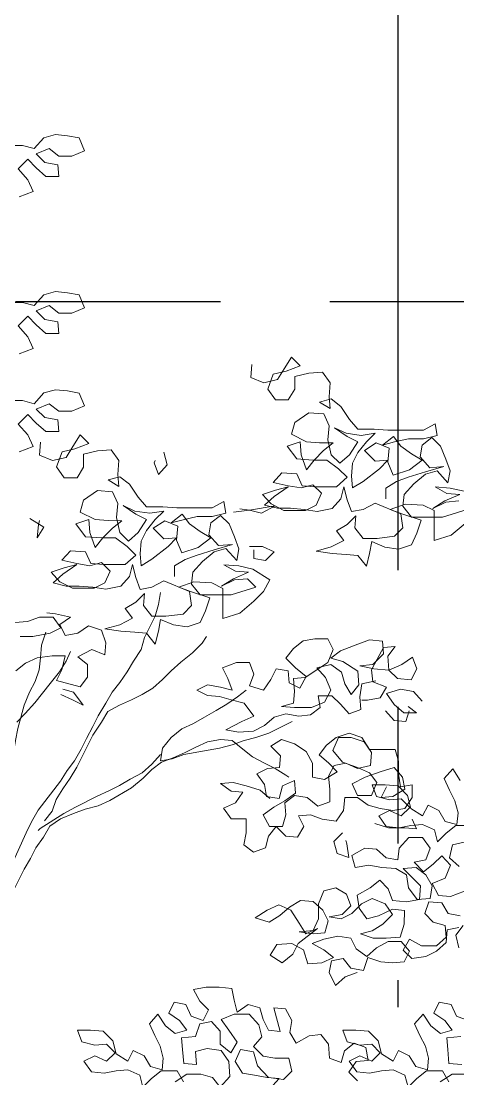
# Model space of a CAD drawing. Header units: metres. Extents: x -58 to 722, y -1100 to 345.
# Drawn here: x 241.284 to 241.683, y -498.816 to -497.849 of the extents above; entities that cross this region are included whole.
import ezdxf

# ---------------------------------------------------------------- set-up
doc = ezdxf.new("R2010")
doc.units = ezdxf.units.M
doc.header["$MEASUREMENT"] = 0
for name, pattern in [('CENTER2', [1.125, 0.75, -0.125, 0.125, -0.125]), ('CENTERX2', [4, 2.5, -0.5, 0.5, -0.5]), ('HIDDEN2', [0.1875, 0.125, -0.0625])]:
    doc.linetypes.add(name, pattern=pattern)
doc.layers.add('FSR_ARQ_006ARBOLES', color=74, linetype='Continuous', lineweight=0)
doc.layers.add('FSR_ARQ_007PROYECCIONES', color=200, linetype='HIDDEN2')
doc.layers.add('FSR_ARQ_016EJES', color=135, linetype='CENTER2')

# ---------------------------------------------------------------- blocks, each defined once
blk = doc.blocks.new('arboles fsr 01')
at = {"layer": 'FSR_ARQ_006ARBOLES'}
for points in [[(186.55124, -34.76511), (186.55983, -34.76512), (186.56769, -34.76728), (186.57414, -34.76013), (186.582, -34.75799), (186.58987, -34.75871), (186.59774, -34.76015), (186.60131, -34.76874), (186.59272, -34.7723), (186.58414, -34.7723), (186.57771, -34.76728), (186.56912, -34.77085), (186.57484, -34.77658), (186.58342, -34.77802), (186.58413, -34.78589), (186.57554, -34.78588), (186.56911, -34.78015), (186.56339, -34.77442), (186.55695, -34.78085), (186.56338, -34.78801), (186.56695, -34.79588), (186.55765, -34.79945)], [(186.55124, -34.8698), (186.55983, -34.8698), (186.56769, -34.87196), (186.57414, -34.86481), (186.582, -34.86267), (186.58987, -34.86339), (186.59774, -34.86483), (186.60131, -34.87342), (186.59272, -34.87699), (186.58414, -34.87698), (186.57771, -34.87197), (186.56912, -34.87553), (186.57484, -34.88126), (186.58342, -34.8827), (186.58413, -34.89057), (186.57554, -34.89056), (186.56911, -34.88483), (186.56339, -34.8791), (186.55695, -34.88554), (186.56338, -34.89269), (186.56695, -34.90056), (186.55765, -34.90413)], [(186.55124, -34.93522), (186.55983, -34.93523), (186.56769, -34.93738), (186.57414, -34.93024), (186.582, -34.9281), (186.58987, -34.92882), (186.59774, -34.93026), (186.60131, -34.93884), (186.59272, -34.94241), (186.58414, -34.9424), (186.57771, -34.93739), (186.56912, -34.94096), (186.57484, -34.94669), (186.58342, -34.94813), (186.58413, -34.95599), (186.57554, -34.95599), (186.56911, -34.95026), (186.56339, -34.94453), (186.55695, -34.95096), (186.56338, -34.95812), (186.56695, -34.96599), (186.55765, -34.96956)], [(186.71293, -34.91128), (186.71221, -34.91986), (186.72079, -34.92345), (186.73009, -34.92131), (186.73439, -34.91416), (186.7394, -34.9063), (186.74512, -34.91203), (186.73581, -34.91559), (186.72723, -34.91773), (186.72365, -34.92774), (186.72865, -34.9349), (186.73723, -34.93491), (186.74153, -34.92776), (186.74153, -34.91918), (186.75083, -34.91704), (186.76013, -34.91633), (186.76513, -34.92349), (186.76441, -34.93279), (186.76512, -34.94065), (186.75797, -34.93636), (186.76584, -34.93422), (186.77227, -34.93923), (186.77798, -34.94782), (186.7837, -34.95426), (186.79443, -34.95427), (186.80372, -34.95499), (186.82732, -34.95501), (186.8352, -34.95073), (186.83662, -34.9586), (186.82732, -34.96074), (186.81731, -34.96073), (186.80801, -34.96286), (186.80014, -34.965), (186.80729, -34.95929), (186.8123, -34.96573), (186.81944, -34.97074), (186.82659, -34.97504), (186.818, -34.98147), (186.80727, -34.98503), (186.8037, -34.97645), (186.80443, -34.96715), (186.79585, -34.96357), (186.78798, -34.96857), (186.79512, -34.97573), (186.8037, -34.97502), (186.79798, -34.98073), (186.78724, -34.98931), (186.78009, -34.99359), (186.77938, -34.98572), (186.7801, -34.97714), (186.78368, -34.96999), (186.78941, -34.96285), (186.79514, -34.95713), (186.78584, -34.95855), (186.77583, -34.95711), (186.76796, -34.95353), (186.77654, -34.95926), (186.78369, -34.96284), (186.77796, -34.97142), (186.77152, -34.97713), (186.7658, -34.97141), (186.76367, -34.96139), (186.76439, -34.9521), (186.76082, -34.94423), (186.75081, -34.9435), (186.74151, -34.94993), (186.73935, -34.95779), (186.74936, -34.96281), (186.75794, -34.96353), (186.76724, -34.96354), (186.7608, -34.96854), (186.75436, -34.97497), (186.74934, -34.98141), (186.74578, -34.97139), (186.74507, -34.96281), (186.73648, -34.96566), (186.74291, -34.97425), (186.75364, -34.97497), (186.76294, -34.97498), (186.7708, -34.98071), (186.77652, -34.98644), (186.76936, -34.99287), (186.75505, -34.99285), (186.74647, -34.99213), (186.7429, -34.98426), (186.73289, -34.98354), (186.72716, -34.98997), (186.73718, -34.99212), (186.74576, -34.99356), (186.75363, -34.99142), (186.75934, -34.99715), (186.75576, -35.00501), (186.7486, -35.00858), (186.7343, -35.00857), (186.72572, -35.00427), (186.72001, -34.99783), (186.72859, -34.99497), (186.73717, -34.99284), (186.72787, -34.99927), (186.72143, -35.00498), (186.73001, -35.00713), (186.73859, -35.00714), (186.74789, -35.00787), (186.75647, -35.0093), (186.76648, -35.00717), (186.77221, -35.00074), (186.77436, -34.99287), (186.7765, -35.00146), (186.77936, -35.00933), (186.78722, -35.0079), (186.7951, -35.00362), (186.81225, -35.01079), (186.81368, -35.02008), (186.80795, -35.0258), (186.7965, -35.02722), (186.78721, -35.02721), (186.78149, -35.02006), (186.78221, -35.01219), (186.77649, -35.01791), (186.76933, -35.02219), (186.77433, -35.02863), (186.76575, -35.03291), (186.75573, -35.03577), (186.76646, -35.03721), (186.77575, -35.03793), (186.78362, -35.03865), (186.78934, -35.04581), (186.79149, -35.03723), (186.79293, -35.02936), (186.80151, -35.03295), (186.8108, -35.03439), (186.81939, -35.03153), (186.82297, -35.02367), (186.82584, -35.01509), (186.81297, -35.01079), (186.8051, -35.00792), (186.81512, -35.00435), (186.82728, -35.00508), (186.83443, -35.00866), (186.83441, -35.02869), (186.84586, -35.02512), (186.85516, -35.01726)], [(186.85446, -34.99581), (186.84517, -34.99365), (186.83516, -34.99293), (186.84302, -34.99723), (186.8516, -34.99795), (186.84158, -35.00223), (186.83371, -35.00723), (186.8423, -35.00295), (186.85088, -35.00224)], [(186.8566, -35.00797), (186.84014, -35.01296), (186.8194, -35.01294), (186.81369, -35.00578), (186.81441, -34.99791), (186.82085, -34.99077), (186.82873, -34.98434), (186.8366, -34.9822), (186.84374, -34.99007), (186.84518, -34.98221), (186.84233, -34.97434), (186.83876, -34.96575), (186.83304, -34.96003), (186.8266, -34.96503), (186.82516, -34.97289), (186.83159, -34.98005), (186.84089, -34.97934), (186.82873, -34.98291), (186.81728, -34.98647), (186.80941, -34.98933), (186.80226, -34.99361), (186.80225, -35.00076)], [(186.57196, -34.96313), (186.57124, -34.97172), (186.57982, -34.9753), (186.58912, -34.97316), (186.59341, -34.96601), (186.59843, -34.95815), (186.60414, -34.96388), (186.59484, -34.96745), (186.58626, -34.96958), (186.58267, -34.97959), (186.58767, -34.98675), (186.59626, -34.98676), (186.60055, -34.97961), (186.60056, -34.97103), (186.60986, -34.96889), (186.61916, -34.96818), (186.62416, -34.97534), (186.62343, -34.98464), (186.62414, -34.9925), (186.61699, -34.98821), (186.62486, -34.98607), (186.6313, -34.99108), (186.63701, -34.99967), (186.64273, -35.00611), (186.65345, -35.00612), (186.66275, -35.00684), (186.68635, -35.00687), (186.69422, -35.00258), (186.69565, -35.01045), (186.68635, -35.01259), (186.67633, -35.01258), (186.66703, -35.01472), (186.65917, -35.01685), (186.66632, -35.01114), (186.67132, -35.01758), (186.67847, -35.02259), (186.68562, -35.02689), (186.67703, -35.03332), (186.6663, -35.03689), (186.66273, -35.0283), (186.66345, -35.019), (186.65488, -35.01542), (186.647, -35.02042), (186.65415, -35.02758), (186.66273, -35.02687), (186.65701, -35.03259), (186.64627, -35.04116), (186.63911, -35.04544), (186.63841, -35.03758), (186.63913, -35.02899), (186.64271, -35.02184), (186.64844, -35.0147), (186.65417, -35.00898), (186.64487, -35.0104), (186.63486, -35.00896), (186.62699, -35.00538), (186.63557, -35.01111), (186.64272, -35.01469), (186.63699, -35.02327), (186.63055, -35.02899), (186.62483, -35.02326), (186.62269, -35.01324), (186.62342, -35.00395), (186.61985, -34.99608), (186.60984, -34.99535), (186.60053, -35.00178), (186.59838, -35.00965), (186.60839, -35.01466), (186.61697, -35.01538), (186.62627, -35.01539), (186.61983, -35.02039), (186.61338, -35.02682), (186.60837, -35.03326), (186.6048, -35.02324), (186.6041, -35.01466), (186.59551, -35.01751), (186.60194, -35.0261), (186.61267, -35.02682), (186.62197, -35.02683), (186.62983, -35.03256), (186.63554, -35.03829), (186.62839, -35.04472), (186.61408, -35.0447), (186.6055, -35.04398), (186.60193, -35.03611), (186.59192, -35.03539), (186.58619, -35.04182), (186.5962, -35.04397), (186.60478, -35.04541), (186.61265, -35.04327), (186.61837, -35.049), (186.61479, -35.05686), (186.60763, -35.06043), (186.59333, -35.06042), (186.58475, -35.05612), (186.57903, -35.04968), (186.58762, -35.04683), (186.5962, -35.04469), (186.5869, -35.05112), (186.58046, -35.05683), (186.58904, -35.05899), (186.59762, -35.05899), (186.60692, -35.05972), (186.6155, -35.06116), (186.62551, -35.05902), (186.63124, -35.05259), (186.63339, -35.04472), (186.63553, -35.05331), (186.63838, -35.06118), (186.64625, -35.05975), (186.65412, -35.05547), (186.67128, -35.06264), (186.6727, -35.07194), (186.66698, -35.07765), (186.65553, -35.07907), (186.64623, -35.07906), (186.64052, -35.07191), (186.64124, -35.06404), (186.63552, -35.06976), (186.62836, -35.07404), (186.63336, -35.08048), (186.62477, -35.08477), (186.61476, -35.08762), (186.62548, -35.08906), (186.63478, -35.08978), (186.64265, -35.0905), (186.64836, -35.09766), (186.65052, -35.08908), (186.65195, -35.08121), (186.66053, -35.0848), (186.66983, -35.08624), (186.67841, -35.08338), (186.682, -35.07552), (186.68487, -35.06694), (186.672, -35.06264), (186.66413, -35.05977), (186.67415, -35.0562), (186.68631, -35.05693), (186.69345, -35.06051), (186.69344, -35.08054), (186.70488, -35.07697), (186.71419, -35.06911), (186.72063, -35.06268), (186.72493, -35.05482), (186.71349, -35.04766), (186.7042, -35.0455), (186.69418, -35.04478), (186.70205, -35.04908), (186.71063, -35.0498), (186.70061, -35.05408), (186.69274, -35.05908), (186.70133, -35.0548), (186.70991, -35.05409), (186.71563, -35.05982), (186.69917, -35.06481), (186.67843, -35.06479), (186.67272, -35.05763), (186.67344, -35.04977), (186.67988, -35.04262), (186.68776, -35.03619), (186.69562, -35.03405), (186.70277, -35.04193), (186.70421, -35.03406), (186.70135, -35.02619), (186.69779, -35.0176), (186.69207, -35.01188), (186.68563, -35.01688), (186.68419, -35.02474), (186.69062, -35.0319), (186.69992, -35.03119), (186.68776, -35.03476), (186.67631, -35.03833), (186.66844, -35.04118), (186.66128, -35.04546), (186.66128, -35.05262)], [(186.6542, -34.96965), (186.65634, -34.97823), (186.65061, -34.98466), (186.64776, -34.97679), (186.64848, -34.97536)], [(186.70065, -35.00974), (186.71138, -35.00832), (186.72855, -35.00547), (186.71925, -35.01047), (186.71138, -35.00832), (186.70495, -35.0076)], [(186.56476, -35.01391), (186.57405, -35.01964), (186.56976, -35.02678), (186.57048, -35.0182), (186.5712, -35.01534)], [(186.71136, -35.03264), (186.71994, -35.03264), (186.72781, -35.03623), (186.72208, -35.04194), (186.71421, -35.04051), (186.71422, -35.03478)], [(186.55469, -35.08327), (186.56327, -35.08256), (186.57114, -35.07971), (186.58044, -35.07972), (186.58544, -35.08688), (186.57828, -35.09044), (186.56684, -35.09258), (186.55825, -35.09257)], [(186.55537, -35.11546), (186.56181, -35.11046), (186.56968, -35.10689), (186.5797, -35.10547), (186.58828, -35.10547), (186.58613, -35.11477), (186.58254, -35.12192), (186.59827, -35.12622), (186.60329, -35.11979), (186.60329, -35.11121), (186.59686, -35.1062), (186.60616, -35.1012), (186.61474, -35.10478), (186.61546, -35.09692), (186.61261, -35.08833), (186.60403, -35.08546), (186.59688, -35.09046), (186.58829, -35.09188), (186.58472, -35.08473), (186.59188, -35.07973), (186.58187, -35.07757), (186.57615, -35.07685)], [(186.79567, -35.12211), (186.78637, -35.12425), (186.78493, -35.13283), (186.78564, -35.14141), (186.77777, -35.14427), (186.77206, -35.13783), (186.76634, -35.1321), (186.75704, -35.13209), (186.75846, -35.13996), (186.75202, -35.14496), (186.74416, -35.14567), (186.73557, -35.14423), (186.72771, -35.14637), (186.72126, -35.15208), (186.71411, -35.15565), (186.70409, -35.15636), (186.69551, -35.15492), (186.70625, -35.14921), (186.71412, -35.14564), (186.70769, -35.13705), (186.69911, -35.1349), (186.69124, -35.13274), (186.68338, -35.13202), (186.67623, -35.12844), (186.68338, -35.12487), (186.69196, -35.12631), (186.69983, -35.12846), (186.69698, -35.12059), (186.69341, -35.11344), (186.70271, -35.10987), (186.71129, -35.10988), (186.71414, -35.11775), (186.71127, -35.12561), (186.72057, -35.12848), (186.72558, -35.12133), (186.72917, -35.11418), (186.73703, -35.11562), (186.73774, -35.12349), (186.74489, -35.12707), (186.74919, -35.11921), (186.74204, -35.11348), (186.73561, -35.10704), (186.74062, -35.10061), (186.74706, -35.09561), (186.75493, -35.09418), (186.76351, -35.09419), (186.76708, -35.10135), (186.7635, -35.10992), (186.75634, -35.11492), (186.74847, -35.11992), (186.7406, -35.12063), (186.74131, -35.12921), (186.74059, -35.13708), (186.73272, -35.13922), (186.7413, -35.13994), (186.75274, -35.13995), (186.76133, -35.13638), (186.76563, -35.12852), (186.76206, -35.11994), (186.75634, -35.11349), (186.76564, -35.11136), (186.77279, -35.11637), (186.77493, -35.12424), (186.77921, -35.13139), (186.78423, -35.12496), (186.78352, -35.11566), (186.77351, -35.10922), (186.76565, -35.10707), (186.77209, -35.10207), (186.78354, -35.09778), (186.79141, -35.09493), (186.79999, -35.09565), (186.80069, -35.10424), (186.79354, -35.11138), (186.78495, -35.11209), (186.79425, -35.11424), (186.80426, -35.11497), (186.81285, -35.1114), (186.82, -35.1064), (186.82286, -35.11427), (186.81927, -35.12142), (186.80998, -35.1207), (186.80426, -35.11497), (186.80355, -35.10567), (186.80857, -35.09924), (186.8007, -35.09995), (186.7964, -35.10781), (186.79282, -35.11496), (186.79353, -35.12283), (186.80282, -35.12641), (186.79852, -35.13356), (186.78994, -35.13498), (186.78636, -35.13498)], [(186.5854, -35.13122), (186.59326, -35.1348), (186.60041, -35.13838), (186.59398, -35.12979), (186.58683, -35.12764)], [(186.82641, -35.13573), (186.8207, -35.12929), (186.81212, -35.12785), (186.80282, -35.1307), (186.80782, -35.13786), (186.81425, -35.14359), (186.82283, -35.14359), (186.81711, -35.1393)], [(186.80209, -35.14214), (186.80781, -35.14859), (186.81567, -35.14931), (186.81782, -35.14216)], [(186.72479, -35.20072), (186.71836, -35.19499), (186.70907, -35.19212), (186.70049, -35.18997), (186.69191, -35.19068), (186.69905, -35.19569), (186.70692, -35.19641), (186.70191, -35.20356), (186.69404, -35.20713), (186.69904, -35.21428), (186.70905, -35.21429), (186.70904, -35.22359), (186.7076, -35.23146), (186.71403, -35.23647), (186.7219, -35.23362), (186.72406, -35.22575), (186.72907, -35.21932), (186.7355, -35.22576), (186.74337, -35.22648), (186.74766, -35.21934), (186.74409, -35.21218), (186.75196, -35.21147), (186.75983, -35.21434), (186.76912, -35.21578), (186.77414, -35.20863), (186.77486, -35.20005), (186.78344, -35.20006), (186.79059, -35.20507), (186.79845, -35.20722), (186.80704, -35.20866), (186.8149, -35.20724), (186.81992, -35.20009), (186.81992, -35.19151), (186.81206, -35.19293), (186.81063, -35.18435), (186.81064, -35.17577), (186.8085, -35.1679), (186.79134, -35.16788), (186.78634, -35.16001), (186.77776, -35.15714), (186.76917, -35.15999), (186.76273, -35.16499), (186.75772, -35.17143), (186.76415, -35.17715), (186.76987, -35.18288), (186.76128, -35.18788), (186.75342, -35.18644), (186.75342, -35.17714), (186.74914, -35.16927), (186.74128, -35.16426), (186.7327, -35.16139), (186.72554, -35.16568), (186.73197, -35.17212), (186.73125, -35.17998), (186.72338, -35.18069), (186.71623, -35.18426), (186.72123, -35.19142), (186.72265, -35.19929), (186.73123, -35.20073), (186.73339, -35.19214), (186.74126, -35.18858), (186.74196, -35.19716), (186.73481, -35.20216), (186.72765, -35.20644), (186.72049, -35.21144), (186.72478, -35.21931), (186.73336, -35.21932), (186.73551, -35.21146), (186.73481, -35.20359), (186.74125, -35.19859), (186.74983, -35.20003), (186.75697, -35.20576), (186.76484, -35.2029), (186.76485, -35.19432), (186.76414, -35.18574), (186.76773, -35.17859), (186.7756, -35.17716), (186.78346, -35.18075), (186.79204, -35.17861), (186.79277, -35.17003), (186.78777, -35.16287), (186.77919, -35.16), (186.7706, -35.15999), (186.76702, -35.16857), (186.77345, -35.17645), (186.78346, -35.18003), (186.79132, -35.18362), (186.79632, -35.19006), (186.79274, -35.19864), (186.78344, -35.19863), (186.77987, -35.19076), (186.78846, -35.18647), (186.79848, -35.18291), (186.80778, -35.18005), (186.81349, -35.1865), (186.81492, -35.19436), (186.80704, -35.19936), (186.79918, -35.20007), (186.80276, -35.19292)], [(186.78311, -35.31667), (186.77524, -35.31952), (186.7688, -35.32524), (186.76451, -35.31665), (186.76595, -35.30879), (186.77382, -35.30736), (186.77882, -35.31381), (186.7874, -35.31524), (186.79027, -35.30666), (186.79885, -35.30953), (186.80672, -35.31025), (186.81458, -35.30955), (186.81817, -35.3024), (186.81245, -35.29596), (186.80387, -35.29595), (186.796, -35.30023), (186.78956, -35.30595), (186.78241, -35.30094), (186.77884, -35.29378), (186.77026, -35.29234), (186.76096, -35.29448), (186.75309, -35.29733), (186.76095, -35.30163), (186.76738, -35.30664), (186.75951, -35.31021), (186.75022, -35.31092), (186.74736, -35.30162), (186.7395, -35.29732), (186.72949, -35.29803), (186.72519, -35.30517), (186.73305, -35.31019), (186.74021, -35.30447), (186.74379, -35.29732), (186.75667, -35.28732), (186.7488, -35.29089), (186.74452, -35.28374), (186.7388, -35.27515), (186.73094, -35.27156), (186.72307, -35.27513), (186.7152, -35.28013), (186.72449, -35.283), (186.73165, -35.27872), (186.73809, -35.273), (186.74525, -35.26872), (186.75383, -35.26944), (186.76026, -35.27517), (186.76383, -35.28232), (186.76168, -35.29019), (186.75381, -35.2909), (186.74451, -35.28946), (186.75381, -35.28875), (186.75739, -35.28089), (186.7574, -35.27087), (186.76099, -35.26229), (186.76886, -35.26016), (186.776, -35.26445), (186.77886, -35.27232), (186.77313, -35.27804), (186.76455, -35.27946), (186.77241, -35.2809), (186.77957, -35.27733), (186.78601, -35.2709), (186.79317, -35.26733), (186.80175, -35.27091), (186.80675, -35.27807), (186.8003, -35.2845), (186.79315, -35.28879), (186.78528, -35.29092), (186.79386, -35.29379), (186.80244, -35.2938), (186.81174, -35.29309), (186.81461, -35.28452), (186.81462, -35.27522), (186.80675, -35.2745), (186.79745, -35.27878), (186.78958, -35.28092), (186.78458, -35.27376), (186.78316, -35.26518), (186.79174, -35.26018), (186.79818, -35.25518), (186.8039, -35.2609), (186.80675, -35.26877), (186.81605, -35.2695), (186.82464, -35.26807), (186.82536, -35.25878), (186.81393, -35.24732), (186.82251, -35.24662), (186.82894, -35.25163), (186.83323, -35.25878), (186.83179, -35.26737), (186.8232, -35.26807), (186.81749, -35.2602), (186.81607, -35.25162), (186.80892, -35.24732), (186.79962, -35.2466), (186.79104, -35.24516), (186.78174, -35.24658), (186.7796, -35.23871), (186.78819, -35.23371), (186.79606, -35.23443), (186.80249, -35.24016), (186.81036, -35.2416), (186.81108, -35.23373), (186.81752, -35.22659), (186.82682, -35.2266), (186.83182, -35.23375), (186.82895, -35.24162), (186.82108, -35.24304), (186.82751, -35.24948), (186.83395, -35.24448), (186.83968, -35.23877), (186.8454, -35.24521), (186.84181, -35.25379), (186.83323, -35.25735), (186.83751, -35.26523), (186.84538, -35.26595), (186.85468, -35.26238)], [(186.8518, -35.27883), (186.84394, -35.27739), (186.83965, -35.27023), (186.83107, -35.26951), (186.8282, -35.27738), (186.83392, -35.2831), (186.84178, -35.28526), (186.84249, -35.29312), (186.83605, -35.29884), (186.82604, -35.29883), (186.81817, -35.29453), (186.81388, -35.30168), (186.81959, -35.30741), (186.82889, -35.30598), (186.83605, -35.30241), (186.84249, -35.2967), (186.84321, -35.28812), (186.85108, -35.28669)], [(186.85107, -35.30028), (186.84893, -35.2917), (186.85394, -35.28527)], [(186.85189, -35.18871), (186.84689, -35.18084), (186.84116, -35.18727), (186.84473, -35.19514), (186.8483, -35.2023), (186.85044, -35.21017), (186.84971, -35.21803), (186.84185, -35.21588), (186.83756, -35.20873), (186.83041, -35.20514), (186.82683, -35.21229), (186.81897, -35.20728), (186.81683, -35.19869), (186.8104, -35.19225), (186.80182, -35.19153), (186.79324, -35.19152), (186.79609, -35.19939), (186.80467, -35.20154), (186.81254, -35.20084), (186.81825, -35.20656), (186.81253, -35.21228), (186.80466, -35.20869), (186.79751, -35.21226), (186.80251, -35.21942), (186.81109, -35.22014), (186.81896, -35.21872), (186.82683, -35.21801), (186.83469, -35.2216), (186.83683, -35.22947), (186.84256, -35.22375), (186.849, -35.21875), (186.85972, -35.21876)], [(186.85542, -35.22948), (186.84684, -35.23162), (186.84469, -35.2402), (186.85112, -35.24593)], [(186.79487, -35.21723), (186.80416, -35.2201), (186.81489, -35.22011), (186.82276, -35.22083), (186.8199, -35.2144)], [(186.77341, -35.22365), (186.76768, -35.22937), (186.76982, -35.23724), (186.77768, -35.2401), (186.77626, -35.2308), (186.77555, -35.22866)], [(186.78327, -35.38887), (186.77755, -35.38314), (186.78257, -35.376), (186.79043, -35.37529), (186.78901, -35.3667), (186.78115, -35.36384), (186.7747, -35.36884), (186.77255, -35.3767), (186.76469, -35.37383), (186.76398, -35.36454), (186.75898, -35.35809), (186.75111, -35.3588), (186.74253, -35.3638), (186.73824, -35.35664), (186.73968, -35.34878), (186.73539, -35.34091), (186.72753, -35.34019), (186.7318, -35.35592), (186.72394, -35.3552), (186.72037, -35.34805), (186.71823, -35.34018), (186.71037, -35.33802), (186.70321, -35.34302), (186.70107, -35.33515), (186.69965, -35.32729), (186.69107, -35.32656), (186.68248, -35.32656), (186.6739, -35.32798), (186.67818, -35.33585), (186.6839, -35.34158), (186.68032, -35.34872), (186.67245, -35.34586), (186.66888, -35.33799), (186.66102, -35.33655), (186.65744, -35.3437), (186.66458, -35.34871), (186.66958, -35.35515), (186.66171, -35.35729), (186.65528, -35.35228), (186.65028, -35.34441), (186.64456, -35.35084), (186.64812, -35.35871), (186.65169, -35.36586), (186.65383, -35.37373), (186.65311, -35.3816), (186.64524, -35.37945), (186.64096, -35.37229), (186.63381, -35.36871), (186.63023, -35.37586), (186.62237, -35.37084), (186.62023, -35.36226), (186.6138, -35.35582), (186.60522, -35.35509), (186.59663, -35.35508), (186.59949, -35.36295), (186.60807, -35.36511), (186.61594, -35.3644), (186.62165, -35.37013), (186.61592, -35.37584), (186.60806, -35.37226), (186.60091, -35.37583), (186.60591, -35.38299), (186.61449, -35.38371), (186.62236, -35.38229), (186.63022, -35.38158), (186.63809, -35.38516), (186.64023, -35.39303), (186.64595, -35.38731), (186.65239, -35.38231), (186.66312, -35.38232), (186.66741, -35.38948)], [(186.66168, -35.38947), (186.66956, -35.38447), (186.67885, -35.38448), (186.68672, -35.38664), (186.69172, -35.39308), (186.69816, -35.38593), (186.69746, -35.37592), (186.69246, -35.36876), (186.68316, -35.36732), (186.67529, -35.36946), (186.676, -35.37804), (186.66742, -35.37732), (186.66671, -35.36802), (186.666, -35.36015), (186.6753, -35.35945), (186.67817, -35.35087), (186.68604, -35.34944), (186.69175, -35.35589), (186.69175, -35.36447), (186.69889, -35.3702), (186.70319, -35.36305), (186.69748, -35.35518), (186.69248, -35.34802), (186.70106, -35.34445), (186.71107, -35.34446), (186.7175, -35.35162), (186.71964, -35.35949), (186.71392, -35.36592), (186.72035, -35.37236), (186.72821, -35.3738), (186.73751, -35.37381), (186.73965, -35.38239), (186.73392, -35.38811), (186.72391, -35.38667), (186.71676, -35.3788), (186.71391, -35.3695), (186.70533, -35.36806), (186.70175, -35.37592), (186.70675, -35.38379), (186.71461, -35.38523), (186.72319, -35.38667), (186.73106, -35.38739), (186.72462, -35.39454)], [(186.85726, -35.34872), (186.8494, -35.34586), (186.84583, -35.33799), (186.83796, -35.33655), (186.83438, -35.3437), (186.84153, -35.34871), (186.84653, -35.35515), (186.83866, -35.35729), (186.83222, -35.35228), (186.82723, -35.34441), (186.8215, -35.35084), (186.82507, -35.35871), (186.82864, -35.36586), (186.83077, -35.37373), (186.83005, -35.3816), (186.82219, -35.37945), (186.8179, -35.37229), (186.81075, -35.36871), (186.80717, -35.37586), (186.79931, -35.37084), (186.79717, -35.36226), (186.79074, -35.35582), (186.78216, -35.35509), (186.77358, -35.35508), (186.77643, -35.36295), (186.78501, -35.36511), (186.79288, -35.3644), (186.79859, -35.37013), (186.79287, -35.37584), (186.785, -35.37226), (186.77785, -35.37583), (186.78285, -35.38299), (186.79143, -35.38371), (186.7993, -35.38229), (186.80717, -35.38158), (186.81503, -35.38516), (186.81717, -35.39303), (186.8229, -35.38731), (186.82934, -35.38231), (186.84006, -35.38232), (186.84435, -35.38948)], [(186.83863, -35.38947), (186.8465, -35.38447), (186.8558, -35.38448)], [(186.85294, -35.37804), (186.84436, -35.37732), (186.84365, -35.36802), (186.84295, -35.36015), (186.85224, -35.35945)]]:
    blk.add_lwpolyline(points, dxfattribs=at)
at = {"layer": 'FSR_ARQ_006ARBOLES', "color": 35}
for points in [[(186.65197, -35.06333), (186.65053, -35.0712), (186.64838, -35.07907), (186.64122, -35.09336), (186.63906, -35.10123), (186.63405, -35.10909), (186.62975, -35.11624), (186.62474, -35.12339), (186.61973, -35.12982), (186.61543, -35.13697), (186.61041, -35.14554), (186.60683, -35.15269), (186.60253, -35.16056), (186.59895, -35.1677), (186.59465, -35.17557), (186.58964, -35.182), (186.58534, -35.18915), (186.57031, -35.20845), (186.56601, -35.21631), (186.56242, -35.22346), (186.55167, -35.24705)], [(186.55605, -35.14979), (186.56178, -35.14407), (186.56823, -35.13692), (186.57825, -35.12406), (186.58469, -35.1162), (186.58899, -35.10905), (186.59186, -35.10262)], [(186.57542, -35.08973), (186.57255, -35.09831), (186.57183, -35.10689), (186.57111, -35.11475), (186.56824, -35.12262), (186.56466, -35.12977), (186.56107, -35.13835), (186.55677, -35.15408), (186.55533, -35.16194), (186.55389, -35.17052), (186.55174, -35.1791), (186.54887, -35.1884), (186.54815, -35.19198)], [(186.57459, -35.2156), (186.5796, -35.20917), (186.58247, -35.2013), (186.58677, -35.19416), (186.59178, -35.18701), (186.59608, -35.17986), (186.60683, -35.15841), (186.61256, -35.14984), (186.61685, -35.14269), (186.62472, -35.13841), (186.63259, -35.13484), (186.63975, -35.13127), (186.64691, -35.12698), (186.65335, -35.12127), (186.65907, -35.11555), (186.66552, -35.10983), (186.67339, -35.10341), (186.67983, -35.09697), (186.6827, -35.09269)], [(186.73986, -35.14924), (186.72412, -35.15709), (186.71553, -35.15994), (186.70767, -35.16208), (186.6998, -35.16494), (186.69121, -35.16707), (186.66761, -35.17134), (186.65974, -35.1742), (186.65187, -35.17562), (186.65331, -35.16704), (186.65903, -35.15989), (186.66619, -35.15418), (186.67406, -35.15061), (186.68122, -35.14632), (186.68909, -35.14204), (186.69624, -35.13776), (186.7034, -35.13276), (186.70913, -35.12847)], [(186.55381, -35.26207), (186.56097, -35.24777), (186.56527, -35.24062), (186.56885, -35.23348), (186.57386, -35.22633), (186.57816, -35.21918), (186.58532, -35.21418), (186.5939, -35.21061), (186.60177, -35.20776), (186.61036, -35.20562), (186.61823, -35.20205), (186.63254, -35.19348), (186.64041, -35.18705), (186.64614, -35.18134), (186.65258, -35.17634), (186.66045, -35.17348), (186.66832, -35.16991), (186.67548, -35.16634), (186.68335, -35.16278), (186.69193, -35.16135), (186.6998, -35.16208), (186.70695, -35.1678), (186.71338, -35.17282), (186.72124, -35.17711), (186.72839, -35.1807), (186.73554, -35.18499), (186.73768, -35.18643)], [(186.65187, -35.17133), (186.64614, -35.17776), (186.6397, -35.18348), (186.63183, -35.18776), (186.62468, -35.19205), (186.61752, -35.19561), (186.60965, -35.19918), (186.59534, -35.20632), (186.58747, -35.21061), (186.57172, -35.2206), (186.57029, -35.22203)]]:
    blk.add_lwpolyline(points, dxfattribs=at)

msp = doc.modelspace()

# ---------------------------------------------------------------- linework, layer by layer
at = {"layer": 'FSR_ARQ_007PROYECCIONES', "ltscale": 1.5}
msp.add_line((231.50338, -498.10544), (248.53462, -498.10544), dxfattribs=at)
at = {"layer": 'FSR_ARQ_016EJES', "linetype": 'CENTERX2', "ltscale": 0.25}
msp.add_line((241.62816, -487.72602), (241.62816, -498.75067), dxfattribs=at)

# ---------------------------------------------------------------- block references
at = {"layer": 'FSR_ARQ_006ARBOLES', "xscale": 1.371082351148036, "yscale": 1.371082351148036, "zscale": 1.371082351148036}
msp.add_blockref('arboles fsr 01', (-14.50407, -450.2968), dxfattribs=at)

doc.saveas('drawing.dxf')
